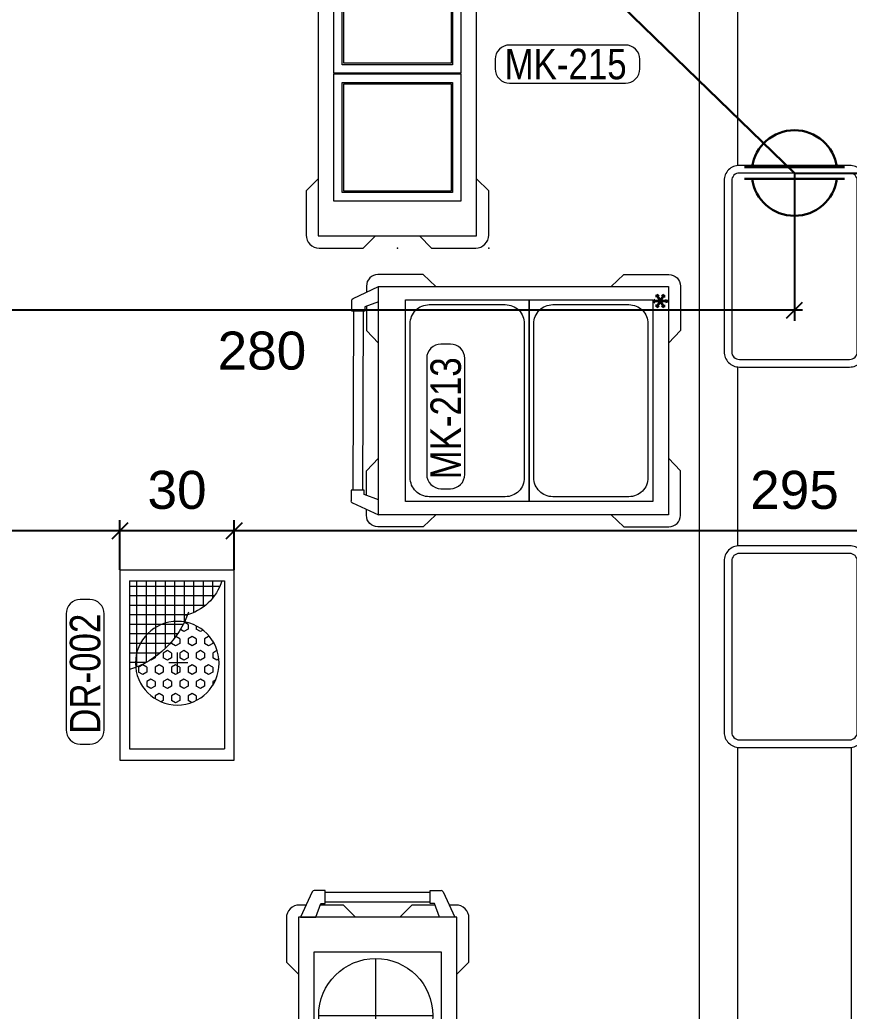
# Model space of a CAD drawing. Extents: x -5598 to 26293, y -3808 to 13850.
# Drawn here: x -518.6 to -300.6, y 4060 to 4320.6 of the extents above; entities that cross this region are included whole.
import ezdxf
from ezdxf.enums import TextEntityAlignment as Align

# ---------------------------------------------------------------- set-up
doc = ezdxf.new("R2010")
doc.units = 0
doc.header["$LTSCALE"] = 100
doc.header["$MEASUREMENT"] = 0
doc.linetypes.add('ADN-MH-AR-PLN-FP-B100$$0$1262OX_AFPL01$$0$Verdeckt2', pattern=[4.7625, 3.175, -1.5875])
for name, color, linetype, lineweight in [('AD', 5, 'Continuous', 9), ('AK', 7, 'Continuous', 15), ('AP', 6, 'Continuous', 15)]:
    doc.layers.add(name, color=color, linetype=linetype, lineweight=lineweight)
doc.layers.add('MAKPA ELEKTRIK', color=7, linetype='Continuous', lineweight=30, true_color=0x93039a)
doc.layers.add('MAKPA GIDER OLC', color=7, linetype='Continuous', lineweight=30, true_color=0xcf6a1e)
doc.layers.add('MAKPA YER IZGARASI', color=8, linetype='Continuous', lineweight=5, transparency=0.5)
doc.layers.add('OLCU DIS', color=7, linetype='Continuous')
doc.styles.add('MAKPA TESISAT', font='arial.ttf', dxfattribs={"height": 10})
doc.styles.add('olcu', font='romans.shx', dxfattribs={"width": 0.5})
doc.styles.add('POZ TEXT', font='ARIALN.TTF', dxfattribs={"height": 8})
doc.dimstyles.new('1-200', dxfattribs={"dimtxt": 40, "dimasz": 2, "dimexe": 0, "dimexo": 0, "dimgap": 10, "dimtad": 1, "dimdec": 4, "dimrnd": 0.1, "dimzin": 9, "dimdsep": 46, "dimtxsty": 'olcu', "dimblk1": 'SOL', "dimblk2": 'SAG', "dimsah": 1, "dimcen": 0, "dimse1": 1, "dimse2": 1, "dimclre": 13, "dimadec": 0, "dimazin": 0, "dimtfac": 1, "dimtdec": 4, "dimtix": 1, "dimtmove": 2, "dimatfit": 2, "dimldrblk": 'SOL', "dimfxl": 0, "dimtolj": 1, "dimarcsym": 0})
doc.dimstyles.new('MAKPA TESISAT DIM', dxfattribs={"dimscale": 0.7, "dimtxt": 12, "dimasz": 6, "dimexe": 4, "dimexo": 0, "dimgap": 8, "dimtad": 2, "dimtih": 1, "dimtoh": 1, "dimdec": 0, "dimrnd": 5, "dimzin": 0, "dimdsep": 46, "dimtxsty": 'MAKPA TESISAT', "dimblk1": 'OBLIQUE', "dimblk2": 'OBLIQUE', "dimsah": 1, "dimcen": 0, "dimdle": 3, "dimclrd": 256, "dimclre": 256, "dimclrt": 256, "dimadec": 0, "dimazin": 0, "dimtfac": 1, "dimtdec": 0, "dimtix": 1, "dimtofl": 0, "dimtmove": 2, "dimatfit": 3, "dimldrblk": 'OBLIQUE', "dimfxl": 0, "dimtvp": 7, "dimtolj": 1, "dimtzin": 0, "dimarcsym": 0})

# ---------------------------------------------------------------- blocks, each defined once
blk = doc.blocks.new('SOL')
at = {"color": 0}
for p, q in [((0, 30), (0, -6.96)), ((7.58, 0), (-6.97, 0))]:
    blk.add_line(p, q, dxfattribs=at)
blk.add_circle((0, 0), 3, dxfattribs=at)
blk = doc.blocks.new('SAG')
at = {"color": 0}
for p, q in [((0, -30), (0, 6.96)), ((7.58, 0), (-6.97, 0))]:
    blk.add_line(p, q, dxfattribs=at)
blk.add_circle((0, 0), 3, dxfattribs=at)
blk = doc.blocks.new('*D332')
at = {"layer": 'OLCU DIS', "color": 0, "lineweight": -2, "transparency": 16777216}
blk.add_line((21268, -935), (-2968, -935), dxfattribs=at)
at = {"layer": 'OLCU DIS', "color": 0, "lineweight": -2, "transparency": 16777216, "xscale": 2, "yscale": 2, "zscale": 2, "rotation": 180}
blk.add_blockref('SAG', (-2970, -935), dxfattribs=at)
at = {"layer": 'OLCU DIS', "color": 0, "lineweight": -2, "transparency": 16777216, "xscale": 2, "yscale": 2, "zscale": 2}
blk.add_blockref('SOL', (21270, -935), dxfattribs=at)
at = {"layer": 'OLCU DIS', "color": 0, "transparency": 16777216, "insert": (9295.64, -905), "char_height": 40, "attachment_point": 5, "style": 'olcu'}
blk.add_mtext('\\A1;24240', dxfattribs=at)
blk = doc.blocks.new('300x500')
at = {"layer": 'MAKPA YER IZGARASI', "linetype": 'Continuous', "ltscale": 2}
for p, q in [((-24.38, 15.98), (25.62, 15.98)), ((-24.38, 15.98), (-24.38, -14.02)), ((25.62, 15.98), (25.62, -14.02)), ((-21.51, 13.47), (22.62, 13.47)), ((-21.51, 13.47), (-21.51, -11.49)), ((22.62, 13.47), (22.62, -11.49)), ((-21.51, -11.49), (22.62, -11.49)), ((25.62, -14.02), (-24.38, -14.02))]:
    blk.add_line(p, q, dxfattribs=at)
at = {"layer": 'MAKPA YER IZGARASI', "color": 1, "linetype": 'Continuous', "ltscale": 2}
for p, q in [((-20.03, -10.24), (-20.03, 13.47)), ((-17.53, -8.82), (-17.53, 13.47)), ((-15.03, -6.47), (-15.03, 13.47)), ((-12.53, -1.76), (-12.53, 13.47)), ((-10.03, 5.07), (-10.03, 13.47)), ((-7.53, 8.78), (-7.53, 13.47)), ((-5.03, 10.61), (-5.03, 13.47)), ((-2.53, 11.58), (-2.53, 13.47)), ((-0.03, 11.91), (-0.03, 13.47)), ((-21.51, 11.63), (-2.31, 11.63)), ((-5.03, 2.82), (-5.03, 10.61)), ((-2.53, 5.43), (-2.53, 11.58)), ((-2.31, 11.63), (1.16, 11.63)), ((-0.03, 9.12), (-0.03, 11.91)), ((0.59, 10), (1.22, 11.09)), ((1.22, 11.09), (2.47, 11.09)), ((3.09, 10), (2.47, 11.09)), ((-21.51, 9.13), (-7.16, 9.13)), ((-7.53, 0.86), (-7.53, 8.78)), ((-7.16, 9.13), (-0.03, 9.13)), ((-1.28, 6.76), (-0.66, 7.84)), ((-0.66, 7.84), (-0.72, 7.95)), ((1.22, 8.92), (0.59, 10)), ((1.22, 8.92), (2.47, 8.92)), ((2.47, 8.92), (3.09, 10)), ((4.34, 7.84), (4.97, 8.92)), ((4.97, 6.76), (4.34, 7.84)), ((4.97, 8.92), (6.22, 8.92)), ((6.84, 7.84), (6.22, 8.92)), ((6.22, 6.76), (6.84, 7.84)), ((-21.51, 6.63), (-9.25, 6.63)), ((-9.25, 6.63), (-1.61, 6.63)), ((-1.52, 6.76), (-1.28, 6.76)), ((0.59, 5.67), (1.22, 6.76)), ((1.22, 4.59), (0.59, 5.67)), ((1.22, 6.76), (2.47, 6.76)), ((3.09, 5.67), (2.47, 6.76)), ((2.47, 4.59), (3.09, 5.67)), ((4.97, 6.76), (6.22, 6.76)), ((8.09, 5.67), (8.72, 6.76)), ((8.72, 4.59), (8.09, 5.67)), ((8.72, 6.76), (9.47, 6.76)), ((-21.51, 4.13), (-10.37, 4.13)), ((-10.37, 4.13), (-3.68, 4.13)), ((-10.03, -0.64), (-10.03, 5.07)), ((-3.16, 3.51), (-2.53, 4.59)), ((-2.53, 2.42), (-3.16, 3.51)), ((-2.53, 4.59), (-1.28, 4.59)), ((-0.66, 3.51), (-1.28, 4.59)), ((-1.28, 2.42), (-0.66, 3.51)), ((0, 3.13), (0, -1.83)), ((1.22, 4.59), (2.47, 4.59)), ((4.34, 3.51), (4.97, 4.59)), ((4.97, 2.42), (4.34, 3.51)), ((4.97, 4.59), (6.22, 4.59)), ((6.84, 3.51), (6.22, 4.59)), ((6.22, 2.42), (6.84, 3.51)), ((8.72, 4.59), (9.97, 4.59)), ((9.97, 4.59), (10.29, 5.16)), ((-21.51, 1.63), (-10.83, 1.63)), ((-10.83, 1.63), (-6.46, 1.63)), ((-8.16, -0.82), (-8.7, 0.11)), ((-6.28, 0.26), (-6.89, 1.31)), ((-6.28, 0.26), (-5.03, 0.26)), ((-5.48, 2.42), (-5.03, 2.42)), ((-4.41, 1.34), (-5.03, 2.42)), ((-5.03, 0.26), (-4.41, 1.34)), ((-3.16, -0.82), (-2.53, 0.26)), ((2.65, 0.82), (-2.65, 0.82)), ((-2.53, 2.42), (-1.28, 2.42)), ((-2.53, 0.26), (-1.28, 0.26)), ((-0.66, -0.82), (-1.28, 0.26)), ((0.59, 1.34), (1.22, 2.42)), ((1.22, 0.26), (0.59, 1.34)), ((1.22, 2.42), (2.47, 2.42)), ((1.22, 0.26), (2.47, 0.26)), ((3.09, 1.34), (2.47, 2.42)), ((2.47, 0.26), (3.09, 1.34)), ((4.34, -0.82), (4.97, 0.26)), ((4.97, 2.42), (6.22, 2.42)), ((4.97, 0.26), (6.22, 0.26)), ((6.84, -0.82), (6.22, 0.26)), ((8.09, 1.34), (8.72, 2.42)), ((8.72, 0.26), (8.09, 1.34)), ((8.72, 2.42), (9.97, 2.42)), ((8.72, 0.26), (9.97, 0.26)), ((10.59, 1.34), (9.97, 2.42)), ((9.97, 0.26), (10.59, 1.34)), ((-21.51, -0.87), (-10.71, -0.87)), ((-10.71, -0.87), (-10.49, -0.87)), ((-10.03, -1.91), (-10.6, -0.92)), ((-10.03, -1.91), (-8.78, -1.91)), ((-8.78, -1.91), (-8.16, -0.82)), ((-6.91, -2.99), (-6.28, -1.91)), ((-6.28, -1.91), (-5.03, -1.91)), ((-4.41, -2.99), (-5.03, -1.91)), ((-2.53, -1.91), (-3.16, -0.82)), ((-2.53, -1.91), (-1.28, -1.91)), ((-1.28, -1.91), (-0.66, -0.82)), ((0.59, -2.99), (1.22, -1.91)), ((1.22, -1.91), (2.47, -1.91)), ((3.09, -2.99), (2.47, -1.91)), ((4.97, -1.91), (4.34, -0.82)), ((4.97, -1.91), (6.22, -1.91)), ((6.22, -1.91), (6.84, -0.82)), ((8.09, -2.99), (8.72, -1.91)), ((8.72, -1.91), (9.97, -1.91)), ((10.5, -2.82), (9.97, -1.91)), ((-21.51, -3.37), (-13.15, -3.37)), ((-9.66, -4.07), (-8.78, -4.07)), ((-8.16, -5.15), (-8.78, -4.07)), ((-8.55, -5.83), (-8.16, -5.15)), ((-6.28, -4.07), (-6.91, -2.99)), ((-6.28, -4.07), (-5.03, -4.07)), ((-5.03, -4.07), (-4.41, -2.99)), ((-3.16, -5.15), (-2.53, -4.07)), ((-2.53, -6.24), (-3.16, -5.15)), ((-2.53, -4.07), (-1.28, -4.07)), ((-0.66, -5.15), (-1.28, -4.07)), ((-1.28, -6.24), (-0.66, -5.15)), ((1.22, -4.07), (0.59, -2.99)), ((1.22, -4.07), (2.47, -4.07)), ((2.47, -4.07), (3.09, -2.99)), ((4.34, -5.15), (4.97, -4.07)), ((4.97, -6.24), (4.34, -5.15)), ((4.97, -4.07), (6.22, -4.07)), ((6.84, -5.15), (6.22, -4.07)), ((6.22, -6.24), (6.84, -5.15)), ((8.72, -4.07), (8.09, -2.99)), ((8.72, -4.07), (9.96, -4.07)), ((-21.51, -5.87), (-14.57, -5.87)), ((-6.91, -7.32), (-6.28, -6.24)), ((-6.68, -7.72), (-6.91, -7.32)), ((-6.28, -6.24), (-5.03, -6.24)), ((-4.41, -7.32), (-5.03, -6.24)), ((-5.03, -8.4), (-4.41, -7.32)), ((-2.53, -6.24), (-1.28, -6.24)), ((0.59, -7.32), (1.22, -6.24)), ((1.22, -8.4), (0.59, -7.32)), ((1.22, -6.24), (2.47, -6.24)), ((3.09, -7.32), (2.47, -6.24)), ((2.47, -8.4), (3.09, -7.32)), ((4.97, -6.24), (6.22, -6.24)), ((-21.51, -8.37), (-16.94, -8.37)), ((-5.71, -8.4), (-5.03, -8.4)), ((-3.16, -9.48), (-2.53, -8.4)), ((-3.09, -9.61), (-3.16, -9.48)), ((-2.53, -8.4), (-1.28, -8.4)), ((-0.66, -9.48), (-1.28, -8.4)), ((-0.98, -10.03), (-0.66, -9.48)), ((1.22, -8.4), (2.47, -8.4)), ((4.51, -9.19), (4.97, -8.4)), ((4.97, -8.4), (6.01, -8.4))]:
    blk.add_line(p, q, dxfattribs=at)
blk.add_circle((0.15, 0.91), 11, dxfattribs=at)
for centre, radius, start, end in [((-21.08, 20.69), 24.02, 288.9949, 342.4969), ((-25.23, 1.85), 13.16, 286.4192, 346.6579)]:
    blk.add_arc(centre, radius, start, end, dxfattribs=at)
blk = doc.blocks.new('POZ_X')
at = {"layer": 'AP'}
blk.add_lwpolyline([(12.75, 10), (-17.75, 10, 0.414214), (-21.5, 6.25), (-21.5, 3.75, 0.414214), (-17.75, 0), (12.75, 0, 0.414214), (16.5, 3.75), (16.5, 6.25, 0.414214)], format="xyb", close=True, dxfattribs=at)
at = {"layer": 'AP', "style": 'POZ TEXT'}
blk.add_attdef('POZ_NO', text='', height=8, dxfattribs=at).set_placement((-3, 5), align=Align.MIDDLE_CENTER)
at = {"layer": 'AP', "style": 'POZ TEXT', "flags": 1}
blk.add_attdef('URUN_ADI', text='', height=7, dxfattribs=at).set_placement((-3, -4.34), align=Align.MIDDLE_CENTER)
blk = doc.blocks.new('_OBLIQUE')
at = {"color": 0, "linetype": 'ByBlock', "lineweight": -2}
blk.add_line((-0.5, -0.5), (0.5, 0.5), dxfattribs=at)
blk = doc.blocks.new('*D868')
at = {"layer": 'MAKPA GIDER OLC', "lineweight": -2, "transparency": 16777216}
for p, q in [((-462.31, 4176), (-462.31, 4189.06)), ((-167.69, 4176), (-167.69, 4189.06)), ((-165.59, 4186.26), (-464.41, 4186.26))]:
    blk.add_line(p, q, dxfattribs=at)
at = {"layer": 'MAKPA GIDER OLC', "lineweight": -2, "transparency": 16777216, "xscale": 4.199999999999998, "yscale": 4.199999999999998, "zscale": 4.199999999999998, "rotation": 180}
blk.add_blockref('_OBLIQUE', (-462.31, 4186.26), dxfattribs=at)
at = {"layer": 'MAKPA GIDER OLC', "lineweight": -2, "transparency": 16777216, "xscale": 4.199999999999998, "yscale": 4.199999999999998, "zscale": 4.199999999999998}
blk.add_blockref('_OBLIQUE', (-167.69, 4186.26), dxfattribs=at)
at = {"layer": 'MAKPA GIDER OLC', "transparency": 16777216, "insert": (-315, 4196.97), "char_height": 10, "attachment_point": 5, "style": 'MAKPA TESISAT'}
blk.add_mtext('\\A1;295', dxfattribs=at)
blk = doc.blocks.new('*D869')
at = {"layer": 'MAKPA GIDER OLC', "lineweight": -2, "transparency": 16777216}
for p, q in [((-492.31, 4176), (-492.31, 4189.06)), ((-462.31, 4176), (-462.31, 4189.06)), ((-460.21, 4186.26), (-494.41, 4186.26))]:
    blk.add_line(p, q, dxfattribs=at)
at = {"layer": 'MAKPA GIDER OLC', "lineweight": -2, "transparency": 16777216, "xscale": 4.199999999999998, "yscale": 4.199999999999998, "zscale": 4.199999999999998, "rotation": 180}
blk.add_blockref('_OBLIQUE', (-492.31, 4186.26), dxfattribs=at)
at = {"layer": 'MAKPA GIDER OLC', "lineweight": -2, "transparency": 16777216, "xscale": 4.199999999999998, "yscale": 4.199999999999998, "zscale": 4.199999999999998}
blk.add_blockref('_OBLIQUE', (-462.31, 4186.26), dxfattribs=at)
at = {"layer": 'MAKPA GIDER OLC', "transparency": 16777216, "insert": (-477.31, 4196.97), "char_height": 10, "attachment_point": 5, "style": 'MAKPA TESISAT'}
blk.add_mtext('\\A1;30', dxfattribs=at)
blk = doc.blocks.new('*D870')
at = {"layer": 'MAKPA GIDER OLC', "lineweight": -2, "transparency": 16777216}
for p, q in [((-595, 4170.58), (-595, 4189.06)), ((-492.31, 4176), (-492.31, 4189.06)), ((-490.21, 4186.26), (-597.1, 4186.26))]:
    blk.add_line(p, q, dxfattribs=at)
at = {"layer": 'MAKPA GIDER OLC', "lineweight": -2, "transparency": 16777216, "xscale": 4.199999999999998, "yscale": 4.199999999999998, "zscale": 4.199999999999998, "rotation": 180}
blk.add_blockref('_OBLIQUE', (-595, 4186.26), dxfattribs=at)
at = {"layer": 'MAKPA GIDER OLC', "lineweight": -2, "transparency": 16777216, "xscale": 4.199999999999998, "yscale": 4.199999999999998, "zscale": 4.199999999999998}
blk.add_blockref('_OBLIQUE', (-492.31, 4186.26), dxfattribs=at)
at = {"layer": 'MAKPA GIDER OLC', "transparency": 16777216, "insert": (-543.66, 4196.97), "char_height": 10, "attachment_point": 5, "style": 'MAKPA TESISAT'}
blk.add_mtext('\\A1;105', dxfattribs=at)
blk = doc.blocks.new('89010269')
at = {"layer": 'AD'}
for p, q in [((-348108.46, -191489.41), (-348108.46, -191459.41)), ((-348074.86, -191489.41), (-348074.86, -191459.41)), ((-348093.46, -191474.41), (-348123.46, -191474.41)), ((-348059.86, -191474.41), (-348089.86, -191474.41))]:
    blk.add_line(p, q, dxfattribs=at)
for points in [[(-348125.16, -191457.21), (-348091.76, -191457.21), (-348091.76, -191490.61), (-348125.16, -191490.61)], [(-348091.56, -191457.21), (-348058.16, -191457.21), (-348058.16, -191490.61), (-348091.56, -191490.61)]]:
    blk.add_lwpolyline(points, close=True, dxfattribs=at)
at = {"layer": 'AK'}
for p, q in [((-348140.96, -191456.71), (-348134.31, -191453.61)), ((-348141.31, -191460.1), (-348141.31, -191457.25)), ((-348134.31, -191457.63), (-348137.91, -191458.94)), ((-348137.91, -191458.94), (-348137.91, -191460.1)), ((-348137.91, -191460.1), (-348141.31, -191460.1)), ((-348140.86, -191487.71), (-348140.86, -191460.1)), ((-348138.36, -191487.71), (-348138.36, -191460.1)), ((-348137.91, -191487.71), (-348141.31, -191487.71)), ((-348141.31, -191487.71), (-348141.31, -191490.56)), ((-348137.91, -191488.88), (-348137.91, -191487.71)), ((-348134.31, -191490.19), (-348137.91, -191488.88)), ((-348134.31, -191494.21), (-348134.31, -191490.19)), ((-348140.96, -191491.1), (-348134.31, -191494.21))]:
    blk.add_line(p, q, dxfattribs=at)
for points in [[(-348119.31, -191453.11), (-348122.51, -191449.91), (-348134.11, -191449.91, 0.414214), (-348137.51, -191453.31), (-348137.51, -191455.1)], [(-348049.01, -191468.11), (-348045.81, -191464.91), (-348045.81, -191453.31, 0.414214), (-348049.21, -191449.91), (-348060.81, -191449.91), (-348064.01, -191453.11)], [(-348064.01, -191494.71), (-348060.81, -191497.91), (-348049.21, -191497.91, 0.414214), (-348045.81, -191494.51), (-348045.81, -191482.91), (-348049.01, -191479.71)], [(-348137.51, -191492.71), (-348137.51, -191494.51, 0.414214), (-348134.11, -191497.91), (-348122.51, -191497.91), (-348119.31, -191494.71)]]:
    blk.add_lwpolyline(points, format="xyb", dxfattribs=at)
blk.add_lwpolyline([(-348134.31, -191494.71), (-348049.01, -191494.71), (-348049.01, -191453.11), (-348134.31, -191453.11)], close=True, dxfattribs=at)
for points in [[(-348137.51, -191458.79), (-348137.51, -191464.91), (-348134.31, -191468.11)], [(-348134.31, -191479.71), (-348137.51, -191482.91), (-348137.51, -191489.02)]]:
    blk.add_lwpolyline(points, dxfattribs=at)
for centre in [(-348108.46, -191474.41), (-348074.86, -191474.41)]:
    blk.add_circle(centre, 15, dxfattribs=at)
for centre, start, end in [((-348140.71, -191457.25), 115, 180), ((-348140.71, -191490.56), 180, 245)]:
    blk.add_arc(centre, 0.6, start, end, dxfattribs=at)
for p in [(-348045.81, -191449.91), (-348045.81, -191473.91)]:
    blk.add_point(p, dxfattribs=at)
blk = doc.blocks.new('89010257')
at = {"layer": 'AD'}
for points in [[(-348248.89, -191457.21), (-348215.49, -191457.21), (-348215.49, -191490.61), (-348248.89, -191490.61)], [(-348246.69, -191459.41), (-348217.69, -191459.41), (-348217.69, -191488.41), (-348246.69, -191488.41)], [(-348215.29, -191457.21), (-348181.89, -191457.21), (-348181.89, -191490.61), (-348215.29, -191490.61)], [(-348213.09, -191459.41), (-348184.09, -191459.41), (-348184.09, -191488.41), (-348213.09, -191488.41)], [(-348246.29, -191459.81), (-348218.09, -191459.81), (-348218.09, -191488.01), (-348246.29, -191488.01)], [(-348212.69, -191459.81), (-348184.49, -191459.81), (-348184.49, -191488.01), (-348212.69, -191488.01)]]:
    blk.add_lwpolyline(points, close=True, dxfattribs=at)
at = {"layer": 'AK'}
for p, q in [((-348264.7, -191456.71), (-348258.04, -191453.61)), ((-348265.04, -191460.1), (-348265.04, -191457.25)), ((-348258.04, -191457.63), (-348261.64, -191458.94)), ((-348261.64, -191458.94), (-348261.64, -191460.1)), ((-348261.64, -191460.1), (-348265.04, -191460.1)), ((-348264.59, -191487.71), (-348264.59, -191460.1)), ((-348262.09, -191487.71), (-348262.09, -191460.1)), ((-348261.64, -191487.71), (-348265.04, -191487.71)), ((-348265.04, -191487.71), (-348265.04, -191490.56)), ((-348261.64, -191488.88), (-348261.64, -191487.71)), ((-348258.04, -191490.19), (-348261.64, -191488.88)), ((-348258.04, -191494.21), (-348258.04, -191490.19)), ((-348264.7, -191491.1), (-348258.04, -191494.21))]:
    blk.add_line(p, q, dxfattribs=at)
for points in [[(-348243.04, -191453.11), (-348246.24, -191449.91), (-348257.84, -191449.91, 0.414214), (-348261.24, -191453.31), (-348261.24, -191455.1)], [(-348172.74, -191468.11), (-348169.54, -191464.91), (-348169.54, -191453.31, 0.414214), (-348172.94, -191449.91), (-348184.54, -191449.91), (-348187.74, -191453.11)], [(-348187.74, -191494.71), (-348184.54, -191497.91), (-348172.94, -191497.91, 0.414214), (-348169.54, -191494.51), (-348169.54, -191482.91), (-348172.74, -191479.71)], [(-348261.24, -191492.71), (-348261.24, -191494.51, 0.414214), (-348257.84, -191497.91), (-348246.24, -191497.91), (-348243.04, -191494.71)]]:
    blk.add_lwpolyline(points, format="xyb", dxfattribs=at)
blk.add_lwpolyline([(-348258.04, -191494.71), (-348172.74, -191494.71), (-348172.74, -191453.11), (-348258.04, -191453.11)], close=True, dxfattribs=at)
for points in [[(-348261.24, -191458.79), (-348261.24, -191464.91), (-348258.04, -191468.11)], [(-348258.04, -191479.71), (-348261.24, -191482.91), (-348261.24, -191489.02)]]:
    blk.add_lwpolyline(points, dxfattribs=at)
for centre, start, end in [((-348264.44, -191457.25), 115, 180), ((-348264.44, -191490.56), 180, 245)]:
    blk.add_arc(centre, 0.6, start, end, dxfattribs=at)
for p in [(-348169.54, -191449.91), (-348169.54, -191473.91)]:
    blk.add_point(p, dxfattribs=at)
blk = doc.blocks.new('CONVEYOR 6 mt')
at = {"layer": 'AD'}
for points in [[(172, -43.5), (217, -43.5, 0.414214), (221, -39.5), (221, -10.5, 0.414214), (217, -6.5), (172, -6.5, 0.414214), (168, -10.5), (168, -39.5, 0.414214)], [(272, -43.5), (317, -43.5, 0.414214), (321, -39.5), (321, -10.5, 0.414214), (317, -6.5), (272, -6.5, 0.414214), (268, -10.5), (268, -39.5, 0.414214)], [(172, -41.5), (217, -41.5, 0.414214), (219, -39.5), (219, -10.5, 0.414214), (217, -8.5), (172, -8.5, 0.414214), (170, -10.5), (170, -39.5, 0.414214)], [(272, -41.5), (317, -41.5, 0.414214), (319, -39.5), (319, -10.5, 0.414214), (317, -8.5), (272, -8.5, 0.414214), (270, -10.5), (270, -39.5, 0.414214)]]:
    blk.add_lwpolyline(points, format="xyb", close=True, dxfattribs=at)
for points in [[(320.97, -40), (555, -40), (555, -10), (320.97, -10)], [(120.97, -40), (168.03, -40)], [(220.97, -40), (268.03, -40)]]:
    blk.add_lwpolyline(points, dxfattribs=at)
at = {"layer": 'AK'}
blk.add_lwpolyline([(0, 0), (600, 0), (600, -50), (0, -50)], close=True, dxfattribs=at)
blk = doc.blocks.new('1-1 GN')
at = {"layer": 'AD'}
blk.add_lwpolyline([(6.25, 1.25), (26.25, 1.25, 0.414214), (31.25, 6.25), (31.25, 46.75, 0.414214), (26.25, 51.75), (6.25, 51.75, 0.414214), (1.25, 46.75), (1.25, 6.25, 0.414214)], format="xyb", close=True, dxfattribs=at)
at = {"layer": 'AK'}
blk.add_lwpolyline([(0, 0), (32.5, 0), (32.5, 53), (0, 53)], close=True, dxfattribs=at)
blk = doc.blocks.new('ZUB 2-K')
at = {"layer": 'AD', "color": 4, "linetype": 'ADN-MH-AR-PLN-FP-B100$$0$1262OX_AFPL01$$0$Verdeckt2', "lineweight": 35, "ltscale": 0.2}
for p, q in [((-347872.64, -191365.57), (-347873.07, -191365.32)), ((-347872.64, -191365.57), (-347873.07, -191365.82)), ((-347872.64, -191365.57), (-347872.64, -191365.07)), ((-347870.04, -191365.57), (-347872.64, -191367.07)), ((-347872.64, -191365.57), (-347870.04, -191367.07)), ((-347871.34, -191364.82), (-347871.77, -191364.57)), ((-347871.34, -191364.82), (-347871.34, -191364.32)), ((-347871.34, -191364.82), (-347870.91, -191364.57)), ((-347871.34, -191364.82), (-347871.34, -191367.82)), ((-347870.04, -191365.57), (-347870.04, -191365.07)), ((-347870.04, -191365.57), (-347869.61, -191365.32)), ((-347870.04, -191365.57), (-347869.61, -191365.82)), ((-347872.64, -191367.07), (-347873.07, -191366.82)), ((-347872.64, -191367.07), (-347873.07, -191367.32)), ((-347872.64, -191367.07), (-347872.64, -191367.57)), ((-347871.34, -191367.82), (-347871.77, -191368.07)), ((-347871.34, -191367.82), (-347870.91, -191368.07)), ((-347871.34, -191367.82), (-347871.34, -191368.32)), ((-347870.04, -191367.07), (-347869.61, -191366.82)), ((-347870.04, -191367.07), (-347870.04, -191367.57)), ((-347870.04, -191367.07), (-347869.61, -191367.32))]:
    blk.add_line(p, q, dxfattribs=at)
at = {"layer": 'AD'}
for p, q in [((-347924.43, -191447.23), (-347927.54, -191440.42)), ((-347923.61, -191440.42), (-347922.21, -191444.17)), ((-347871.56, -191440.42), (-347872.87, -191444.02)), ((-347870.64, -191447.08), (-347867.54, -191440.42)), ((-347922.21, -191444.17), (-347921.04, -191444.17)), ((-347921.04, -191444.17), (-347921.04, -191447.57)), ((-347874.03, -191444.47), (-347921.04, -191444.62)), ((-347872.87, -191444.02), (-347874.03, -191444.02)), ((-347874.03, -191444.02), (-347874.03, -191447.42)), ((-347921.04, -191447.57), (-347923.89, -191447.57)), ((-347874.03, -191446.97), (-347921.04, -191447.12)), ((-347874.03, -191447.42), (-347871.18, -191447.42))]:
    blk.add_line(p, q, dxfattribs=at)
for centre, start, end in [((-347923.89, -191446.97), 205, 270), ((-347871.18, -191446.82), 270, 335)]:
    blk.add_arc(centre, 0.6, start, end, dxfattribs=at)
at = {"layer": 'AK'}
for points in [[(-347927.54, -191379.28), (-347930.69, -191375.94), (-347930.69, -191364.05, -0.414214), (-347927.69, -191361.05), (-347915.99, -191361.05), (-347912.65, -191364.2)], [(-347864.39, -191366.67), (-347864.39, -191364.05, 0.414214), (-347867.39, -191361.05), (-347879.08, -191361.05), (-347882.42, -191364.2)], [(-347927.54, -191425.34), (-347930.69, -191428.68), (-347930.69, -191440.57, 0.414214), (-347927.69, -191443.57), (-347926.1, -191443.57)], [(-347864.39, -191434.25), (-347864.39, -191440.57, -0.414214), (-347867.39, -191443.57), (-347869.01, -191443.57)]]:
    blk.add_lwpolyline(points, format="xyb", dxfattribs=at)
blk.add_lwpolyline([(-347927.54, -191364.2), (-347927.54, -191440.42), (-347867.54, -191440.42), (-347867.54, -191364.2)], close=True, dxfattribs=at)
for points in [[(-347867.54, -191379.28), (-347864.39, -191375.94), (-347864.39, -191366.67)], [(-347867.54, -191425.34), (-347864.39, -191428.68), (-347864.39, -191434.25)], [(-347922.42, -191443.57), (-347915.99, -191443.57), (-347912.65, -191440.42)], [(-347872.7, -191443.57), (-347879.08, -191443.57), (-347882.42, -191440.42)]]:
    blk.add_lwpolyline(points, dxfattribs=at)
at = {"layer": 'AK', "rotation": 90}
for p in [(-347871.04, -191400.82), (-347871.04, -191433.32)]:
    blk.add_blockref('1-1 GN', p, dxfattribs=at)
blk = doc.blocks.new('ELK.KABLO')
at = {"layer": 'MAKPA ELEKTRIK'}
for p, q in [((-13.125, 1.5), (13.125, 1.5)), ((-13.125, -1.5), (13.125, -1.5))]:
    blk.add_line(p, q, dxfattribs=at)
for start, end in [(7.66226, 172.33774), (187.66226, 352.33774)]:
    blk.add_arc((0, 0), 11.25, start, end, dxfattribs=at)
blk = doc.blocks.new('*D964')
at = {"layer": 'MAKPA ELEKTRIK', "lineweight": -2, "transparency": 16777216}
for p, q in [((-263.47, 3898.23), (-263.47, 4282.43)), ((-315, 4280.33), (-260.67, 4280.33)), ((-315, 3900.33), (-260.67, 3900.33))]:
    blk.add_line(p, q, dxfattribs=at)
at = {"layer": 'MAKPA ELEKTRIK', "lineweight": -2, "transparency": 16777216, "xscale": 4.199999999999998, "yscale": 4.199999999999998, "zscale": 4.199999999999998}
for p, rotation in [((-263.47, 4280.33), 90), ((-263.47, 3900.33), 270)]:
    blk.add_blockref('_OBLIQUE', p, dxfattribs=dict(at, rotation=rotation))
at = {"layer": 'MAKPA ELEKTRIK', "transparency": 16777216, "insert": (-246.84, 4090.33), "char_height": 10, "attachment_point": 5, "style": 'MAKPA TESISAT'}
blk.add_mtext('\\A1;380', dxfattribs=at)
blk = doc.blocks.new('*D965')
at = {"layer": 'MAKPA ELEKTRIK', "lineweight": -2, "transparency": 16777216}
for p, q in [((-315, 4280.33), (-315, 4241.49)), ((-595, 4260), (-595, 4241.49)), ((-312.9, 4244.29), (-597.1, 4244.29))]:
    blk.add_line(p, q, dxfattribs=at)
at = {"layer": 'MAKPA ELEKTRIK', "lineweight": -2, "transparency": 16777216, "xscale": 4.199999999999998, "yscale": 4.199999999999998, "zscale": 4.199999999999998, "rotation": 180}
blk.add_blockref('_OBLIQUE', (-595, 4244.29), dxfattribs=at)
at = {"layer": 'MAKPA ELEKTRIK', "lineweight": -2, "transparency": 16777216, "xscale": 4.199999999999998, "yscale": 4.199999999999998, "zscale": 4.199999999999998}
blk.add_blockref('_OBLIQUE', (-315, 4244.29), dxfattribs=at)
at = {"layer": 'MAKPA ELEKTRIK', "transparency": 16777216, "insert": (-455, 4233.58), "char_height": 10, "attachment_point": 5, "style": 'MAKPA TESISAT'}
blk.add_mtext('\\A1;280', dxfattribs=at)

msp = doc.modelspace()

# ---------------------------------------------------------------- linework, layer by layer
at = {"layer": 'MAKPA ELEKTRIK'}
msp.add_line((-453.10327, 4414.21716), (-315, 4280.33212), dxfattribs=at)

# ---------------------------------------------------------------- block references
at = {"layer": 'AK', "rotation": 270}
for name, p in [('CONVEYOR 6 mt', (-290, 4450.33208)), ('89010257', (191054.52824, -343908.92119)), ('89010269', (191049.33265, -344049.60125))]:
    msp.add_blockref(name, p, dxfattribs=at)
at = {"layer": 'AK', "extrusion": (0, 0, -1), "zscale": -1, "rotation": 90}
msp.add_blockref('ZUB 2-K', (-191016.04677, 352118.01907), dxfattribs=at)
at = {"layer": 'AP', "ltscale": 6}
msp.add_blockref('POZ_X', (-372.16721, 4303.97308), dxfattribs=at).add_auto_attribs({'POZ_NO': 'MK-215'})
at = {"layer": 'AP', "ltscale": 6, "rotation": 90}
for p, values in [((-401.6871, 4218.84526), {'POZ_NO': 'MK-213'}), ((-496.48811, 4151.7064), {'POZ_NO': 'DR-002'})]:
    msp.add_blockref('POZ_X', p, dxfattribs=at).add_auto_attribs(values)
at = {"layer": 'MAKPA ELEKTRIK', "rotation": 180}
msp.add_blockref('ELK.KABLO', (-315, 4280.33212), dxfattribs=at)
at = {"layer": 'MAKPA YER IZGARASI', "xscale": -1, "rotation": 90}
msp.add_blockref('300x500', (-476.33691, 4151.62388), dxfattribs=at)

# ---------------------------------------------------------------- dimensions: what is measured, and where the dimension line sits
at = {"layer": 'MAKPA ELEKTRIK'}
dim = msp.add_linear_dim(base=(-263.46505, 4280.33212), p1=(-315, 3900.3321), p2=(-315, 4280.33212), angle=90, dimstyle='MAKPA TESISAT DIM', override={"dimfxl": 0}, dxfattribs=at)
dim.commit()
dim.dimension.update_dxf_attribs({"geometry": '*D964', "text_midpoint": (-246.83844, 4090.33211)})
dim = msp.add_linear_dim(base=(-595, 4244.28539), p1=(-315, 4280.33212), p2=(-595, 4260), dimstyle='MAKPA TESISAT DIM', override={"dimfxl": 0}, dxfattribs=at)
dim.commit()
dim.dimension.update_dxf_attribs({"geometry": '*D965', "text_midpoint": (-455, 4233.57966)})
at = {"layer": 'MAKPA GIDER OLC'}
for base, p1, p2, picture, middle in [((-595, 4186.26185), (-492.31275, 4175.99999), (-595, 4170.58077), '*D870', (-543.65637, 4196.96758)), ((-492.31275, 4186.26185), (-462.31275, 4175.99999), (-492.31275, 4175.99999), '*D869', (-477.31275, 4196.97099)), ((-462.31275, 4186.26185), (-167.68725, 4175.99999), (-462.31275, 4175.99999), '*D868', (-315, 4196.96758))]:
    dim = msp.add_linear_dim(base=base, p1=p1, p2=p2, dimstyle='MAKPA TESISAT DIM', override={"dimfxl": 0}, dxfattribs=at)
    dim.commit()
    dim.dimension.update_dxf_attribs({"geometry": picture, "text_midpoint": middle})
at = {"layer": 'OLCU DIS', "color": 7}
dim = msp.add_linear_dim(base=(-2970, -935), p1=(21270, -635), p2=(-2970, 7535), dimstyle='1-200', dxfattribs=at)
dim.commit()
dim.dimension.update_dxf_attribs({"geometry": '*D332', "text_midpoint": (9295.63768, -905), "dimtype": 160})

doc.saveas('drawing.dxf')
